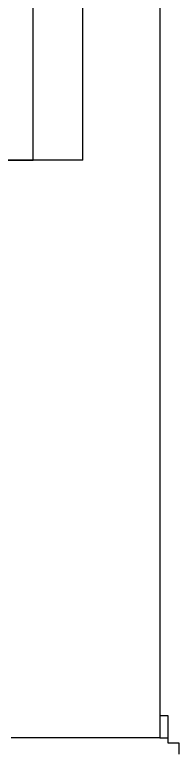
# Model space of a CAD drawing. Header units: millimetres. Extents: x -1705246 to 222838, y -3231245 to 126310.
# Drawn here: x 44149 to 44447, y -35190 to -33845 of the extents above; entities that cross this region are included whole.
import ezdxf

# ---------------------------------------------------------------- set-up
doc = ezdxf.new("R2010")
doc.units = ezdxf.units.MM
doc.layers.add('250', color=250, linetype='Continuous')

msp = doc.modelspace()

# ---------------------------------------------------------------- linework, layer by layer
at = {"layer": '250', "color": 251}
for p, q in [((44182.4, -34109.7), (44182.4, -32109.7)), ((44272.4, -34109.7), (44272.4, -33419.9)), ((44412.4, -33419.9), (44412.4, -35159.7)), ((44272.4, -34109.7), (40542.4, -34109.7)), ((42982.4, -34109.7), (44182.4, -34109.7)), ((44427.4, -35119.7), (44412.4, -35119.7)), ((44412.4, -35119.7), (44412.4, -35159.7)), ((44427.4, -35159.7), (44427.4, -35119.7)), ((44427.4, -35169.7), (44427.4, -35139.7)), ((44412.4, -35159.7), (44142.4, -35159.7)), ((44412.4, -35159.7), (44427.4, -35159.7)), ((44447.4, -35169.7), (44427.4, -35169.7)), ((44447.4, -35189.7), (44447.4, -35169.7))]:
    msp.add_line(p, q, dxfattribs=at)

doc.saveas('drawing.dxf')
